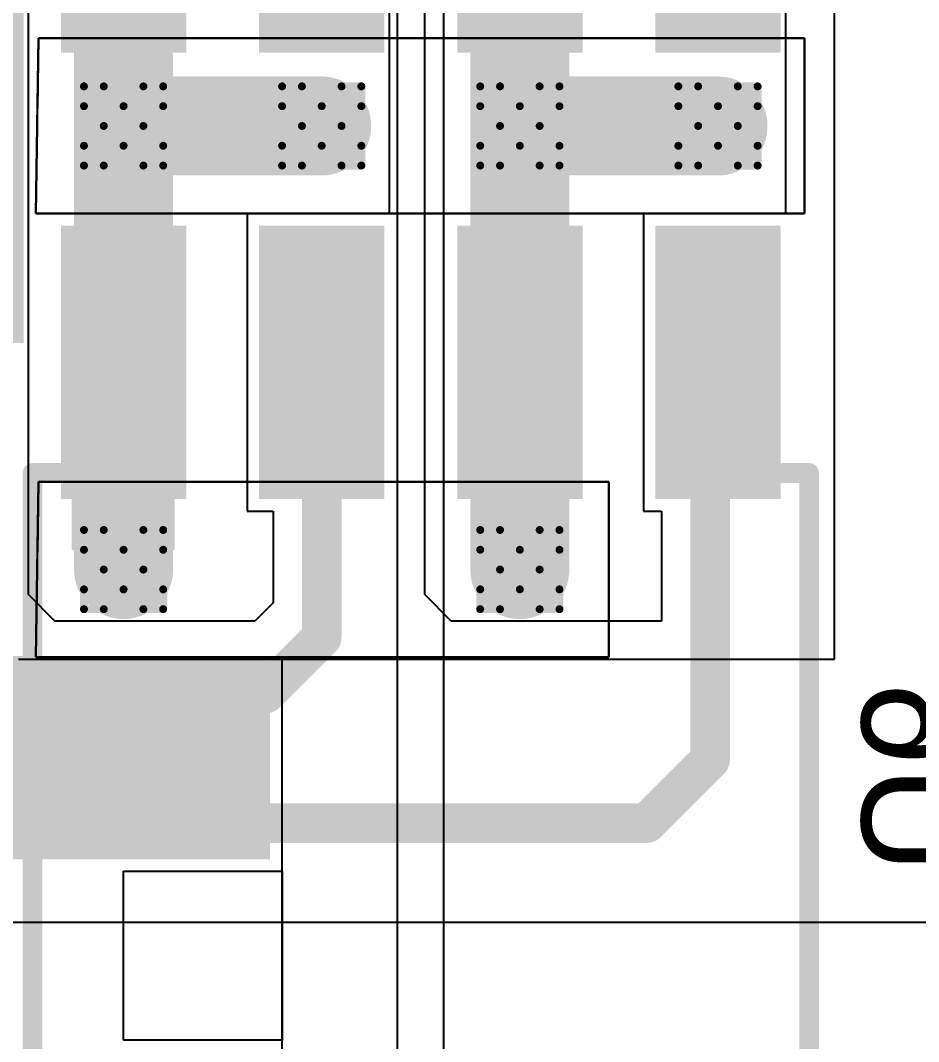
# Model space of a CAD drawing. Header units: inches. Extents: x -6 to 328, y -6 to 90.
# Drawn here: x 10.02 to 15.78, y 0.98 to 7.52 of the extents above; entities that cross this region are included whole.
import ezdxf

# ---------------------------------------------------------------- set-up
doc = ezdxf.new("R2010")
doc.units = ezdxf.units.IN
for name, color, linetype in [('Bottom Layer', 5, 'Continuous'), ('Bottom Overlay', 54, 'Continuous'), ('Bottom Paste', 16, 'Continuous'), ('Bottom Solder', 6, 'Continuous'), ('Drill Drawing', 1, 'Continuous'), ('GND', 76, 'Continuous'), ('PWR', 16, 'Continuous'), ('Top Layer', 1, 'Continuous'), ('Top Paste', 8, 'Continuous'), ('Top Solder', 216, 'Continuous'), ('Via Holes', 16, 'Continuous')]:
    doc.layers.add(name, color=color, linetype=linetype)
doc.styles.add('Arial', font='', dxfattribs={"height": 0.2})
doc.styles.get('Arial').set_extended_font_data('Arial')

# ---------------------------------------------------------------- blocks, each defined once
blk = doc.blocks.new('SOIC_8_B_3')
at = {"layer": 'Bottom Layer'}
for points in [[(1.925, 1.605), (1.925, 2.205), (3.475, 2.205), (3.475, 1.605)], [(1.925, 0.335), (1.925, 0.935), (3.475, 0.935), (3.475, 0.335)], [(1.925, -0.935), (1.925, -0.335), (3.475, -0.335), (3.475, -0.935)], [(1.925, -2.205), (1.925, -1.605), (3.475, -1.605), (3.475, -2.205)]]:
    blk.add_hatch(color=5, dxfattribs=at).paths.add_polyline_path(points)
at = {"layer": 'Bottom Paste'}
for points in [[(1.925, 1.605), (1.925, 2.205), (3.475, 2.205), (3.475, 1.605)], [(1.925, 0.335), (1.925, 0.935), (3.475, 0.935), (3.475, 0.335)], [(1.925, -0.935), (1.925, -0.335), (3.475, -0.335), (3.475, -0.935)], [(1.925, -2.205), (1.925, -1.605), (3.475, -1.605), (3.475, -2.205)]]:
    blk.add_hatch(color=16, dxfattribs=at).paths.add_polyline_path(points)
at = {"layer": 'Bottom Solder'}
for points in [[(1.8234, 1.5034), (1.8234, 2.3066), (3.5766, 2.3066), (3.5766, 1.5034)], [(1.8234, 0.2334), (1.8234, 1.0366), (3.5766, 1.0366), (3.5766, 0.2334)], [(1.8234, -1.0366), (1.8234, -0.2334), (3.5766, -0.2334), (3.5766, -1.0366)], [(1.8234, -2.3066), (1.8234, -1.5034), (3.5766, -1.5034), (3.5766, -2.3066)]]:
    blk.add_hatch(color=6, dxfattribs=at).paths.add_polyline_path(points)
blk = doc.blocks.new('SOIC_8_B_4')
at = {"layer": 'Bottom Layer'}
for points in [[(-3.475, 1.605), (-3.475, 2.205), (-1.925, 2.205), (-1.925, 1.605)], [(-3.475, 0.335), (-3.475, 0.935), (-1.925, 0.935), (-1.925, 0.335)], [(-3.475, -0.935), (-3.475, -0.335), (-1.925, -0.335), (-1.925, -0.935)], [(-3.475, -2.205), (-3.475, -1.605), (-1.925, -1.605), (-1.925, -2.205)]]:
    blk.add_hatch(color=5, dxfattribs=at).paths.add_polyline_path(points)
at = {"layer": 'Bottom Overlay'}
blk.add_hatch(color=54, dxfattribs=at).paths.add_polyline_path([(-1.8269, -2.2383), (-1.4967, -2.2383), (-1.4967, -1.5779), (-1.8269, -1.5779)])
at = {"layer": 'Bottom Paste'}
for points in [[(-3.475, 1.605), (-3.475, 2.205), (-1.925, 2.205), (-1.925, 1.605)], [(-3.475, 0.335), (-3.475, 0.935), (-1.925, 0.935), (-1.925, 0.335)], [(-3.475, -0.935), (-3.475, -0.335), (-1.925, -0.335), (-1.925, -0.935)], [(-3.475, -2.205), (-3.475, -1.605), (-1.925, -1.605), (-1.925, -2.205)]]:
    blk.add_hatch(color=16, dxfattribs=at).paths.add_polyline_path(points)
at = {"layer": 'Bottom Solder'}
for points in [[(-3.5766, 1.5034), (-3.5766, 2.3066), (-1.8234, 2.3066), (-1.8234, 1.5034)], [(-3.5766, 0.2334), (-3.5766, 1.0366), (-1.8234, 1.0366), (-1.8234, 0.2334)], [(-3.5766, -1.0366), (-3.5766, -0.2334), (-1.8234, -0.2334), (-1.8234, -1.0366)], [(-3.5766, -2.3066), (-3.5766, -1.5034), (-1.8234, -1.5034), (-1.8234, -2.3066)]]:
    blk.add_hatch(color=6, dxfattribs=at).paths.add_polyline_path(points)
at = {"layer": 'Bottom Overlay'}
for points in [[(1.9906, 2.4892, 0.127, 0.127, 0), (-1.9906, 2.4892, 0.127, 0.127, 0)], [(-1.9906, 2.3114, 0.127, 0.127, 0), (-1.9906, 2.4892, 0.127, 0.127, 0)], [(-3.7592, -2.032, 0.127, 0.127, 0), (-3.7592, -1.778, 0.127, 0.127, 0)], [(-3.6322, -1.905, 0.127, 0.127, 0), (-3.7592, -1.778, 0.127, 0.127, 0)], [(-3.7592, -2.032, 0.127, 0.127, 0), (-3.6322, -1.905, 0.127, 0.127, 0)], [(-1.9906, -2.4892, 0.127, 0.127, 0), (-1.9906, -2.3114, 0.127, 0.127, 0)], [(1.9906, -2.4892, 0.127, 0.127, 0), (-1.9906, -2.4892, 0.127, 0.127, 0)]]:
    blk.add_lwpolyline(points, format="xyseb", dxfattribs=at)
for points in [[(-2.0223, 2.4892, 0.0635, 0.0635, 1), (-1.9588, 2.4892, 0.0635, 0.0635, 1)], [(-2.0223, 2.4892, 0.0635, 0.0635, 1), (-1.9588, 2.4892, 0.0635, 0.0635, 1)], [(-2.0223, 2.3114, 0.0635, 0.0635, 1), (-1.9588, 2.3114, 0.0635, 0.0635, 1)], [(-3.791, -1.778, 0.0635, 0.0635, 1), (-3.7275, -1.778, 0.0635, 0.0635, 1)], [(-3.791, -1.778, 0.0635, 0.0635, 1), (-3.7275, -1.778, 0.0635, 0.0635, 1)], [(-3.6639, -1.905, 0.0635, 0.0635, 1), (-3.6004, -1.905, 0.0635, 0.0635, 1)], [(-3.6639, -1.905, 0.0635, 0.0635, 1), (-3.6004, -1.905, 0.0635, 0.0635, 1)], [(-3.791, -2.032, 0.0635, 0.0635, 1), (-3.7275, -2.032, 0.0635, 0.0635, 1)], [(-3.791, -2.032, 0.0635, 0.0635, 1), (-3.7275, -2.032, 0.0635, 0.0635, 1)], [(-2.0223, -2.3114, 0.0635, 0.0635, 1), (-1.9588, -2.3114, 0.0635, 0.0635, 1)], [(-2.0223, -2.4892, 0.0635, 0.0635, 1), (-1.9588, -2.4892, 0.0635, 0.0635, 1)], [(-2.0223, -2.4892, 0.0635, 0.0635, 1), (-1.9588, -2.4892, 0.0635, 0.0635, 1)]]:
    blk.add_lwpolyline(points, format="xyseb", close=True, dxfattribs=at)
blk = doc.blocks.new('HR963370A_52')
at = {"layer": 'Top Layer'}
blk.add_hatch(color=1, dxfattribs=at).paths.add_polyline_path([(-3.46, 6.15), (-4.56, 6.15), (-4.56, 10.35), (-3.46, 10.35)])
at = {"layer": 'Top Paste'}
blk.add_hatch(color=8, dxfattribs=at).paths.add_polyline_path([(-3.46, 6.15), (-4.56, 6.15), (-4.56, 10.35), (-3.46, 10.35)])
at = {"layer": 'Top Solder'}
for points in [[(-3.3584, 6.0484), (-4.6616, 6.0484), (-4.6616, 10.4516), (-3.3584, 10.4516)], [(-1.3516, 10.431), (1.3516, 10.431), (1.3516, 7.6278), (-1.3516, 7.6278)]]:
    blk.add_hatch(color=216, dxfattribs=at).paths.add_polyline_path(points)

msp = doc.modelspace()

# ---------------------------------------------------------------- hatches: boundary and pattern name
at = {"layer": 'Bottom Layer'}
h = msp.add_hatch(color=5, dxfattribs=at)
edge = h.paths.add_edge_path()
edge.add_arc((10.6822, 6.8476), 0.3, 0, 360)
h = msp.add_hatch(color=5, dxfattribs=at)
edge = h.paths.add_edge_path()
edge.add_arc((11.9522, 6.8476), 0.3, 0, 360)
h = msp.add_hatch(color=5, dxfattribs=at)
edge = h.paths.add_edge_path()
edge.add_arc((13.2222, 6.8476), 0.3, 0, 360)
h = msp.add_hatch(color=5, dxfattribs=at)
edge = h.paths.add_edge_path()
edge.add_arc((14.4922, 6.8476), 0.3, 0, 360)
h = msp.add_hatch(color=5, dxfattribs=at)
edge = h.paths.add_edge_path()
edge.add_arc((10.6822, 4.0028), 0.3, 0, 360)
h = msp.add_hatch(color=5, dxfattribs=at)
edge = h.paths.add_edge_path()
edge.add_arc((13.2222, 4.0028), 0.3, 0, 360)
at = {"layer": 'GND'}
h = msp.add_hatch(color=76, dxfattribs=at)
edge = h.paths.add_edge_path()
edge.add_arc((10.6822, 6.8476), 0.3, 0, 360)
h = msp.add_hatch(color=76, dxfattribs=at)
edge = h.paths.add_edge_path()
edge.add_arc((11.9522, 6.8476), 0.3, 0, 360)
h = msp.add_hatch(color=76, dxfattribs=at)
edge = h.paths.add_edge_path()
edge.add_arc((13.2222, 6.8476), 0.3, 0, 360)
h = msp.add_hatch(color=76, dxfattribs=at)
edge = h.paths.add_edge_path()
edge.add_arc((14.4922, 6.8476), 0.3, 0, 360)
h = msp.add_hatch(color=76, dxfattribs=at)
edge = h.paths.add_edge_path()
edge.add_arc((10.6822, 4.0028), 0.3, 0, 360)
h = msp.add_hatch(color=76, dxfattribs=at)
edge = h.paths.add_edge_path()
edge.add_arc((13.2222, 4.0028), 0.3, 0, 360)
at = {"layer": 'PWR'}
h = msp.add_hatch(color=16, dxfattribs=at)
edge = h.paths.add_edge_path()
edge.add_arc((10.6822, 6.8476), 0.3, 0, 360)
h = msp.add_hatch(color=16, dxfattribs=at)
edge = h.paths.add_edge_path()
edge.add_arc((11.9522, 6.8476), 0.3, 0, 360)
h = msp.add_hatch(color=16, dxfattribs=at)
edge = h.paths.add_edge_path()
edge.add_arc((13.2222, 6.8476), 0.3, 0, 360)
h = msp.add_hatch(color=16, dxfattribs=at)
edge = h.paths.add_edge_path()
edge.add_arc((14.4922, 6.8476), 0.3, 0, 360)
h = msp.add_hatch(color=16, dxfattribs=at)
edge = h.paths.add_edge_path()
edge.add_arc((10.6822, 4.0028), 0.3, 0, 360)
h = msp.add_hatch(color=16, dxfattribs=at)
edge = h.paths.add_edge_path()
edge.add_arc((13.2222, 4.0028), 0.3, 0, 360)
at = {"layer": 'Top Layer'}
h = msp.add_hatch(color=1, dxfattribs=at)
edge = h.paths.add_edge_path()
edge.add_arc((10.6822, 6.8476), 0.3, 0, 360)
h = msp.add_hatch(color=1, dxfattribs=at)
edge = h.paths.add_edge_path()
edge.add_arc((11.9522, 6.8476), 0.3, 0, 360)
h = msp.add_hatch(color=1, dxfattribs=at)
edge = h.paths.add_edge_path()
edge.add_arc((13.2222, 6.8476), 0.3, 0, 360)
h = msp.add_hatch(color=1, dxfattribs=at)
edge = h.paths.add_edge_path()
edge.add_arc((14.4922, 6.8476), 0.3, 0, 360)
h = msp.add_hatch(color=1, dxfattribs=at)
edge = h.paths.add_edge_path()
edge.add_arc((10.6822, 4.0028), 0.3, 0, 360)
h = msp.add_hatch(color=1, dxfattribs=at)
edge = h.paths.add_edge_path()
edge.add_arc((13.2222, 4.0028), 0.3, 0, 360)
at = {"layer": 'Via Holes'}
h = msp.add_hatch(color=7, dxfattribs=at)
edge = h.paths.add_edge_path()
edge.add_arc((10.6822, 6.8476), 0.15, 0, 360)
h = msp.add_hatch(color=7, dxfattribs=at)
edge = h.paths.add_edge_path()
edge.add_arc((11.9522, 6.8476), 0.15, 0, 360)
h = msp.add_hatch(color=7, dxfattribs=at)
edge = h.paths.add_edge_path()
edge.add_arc((13.2222, 6.8476), 0.15, 0, 360)
h = msp.add_hatch(color=7, dxfattribs=at)
edge = h.paths.add_edge_path()
edge.add_arc((14.4922, 6.8476), 0.15, 0, 360)
h = msp.add_hatch(color=7, dxfattribs=at)
edge = h.paths.add_edge_path()
edge.add_arc((10.6822, 4.0028), 0.15, 0, 360)
h = msp.add_hatch(color=7, dxfattribs=at)
edge = h.paths.add_edge_path()
edge.add_arc((13.2222, 4.0028), 0.15, 0, 360)

# ---------------------------------------------------------------- linework, layer by layer
at = {"layer": 'Bottom Layer'}
for p, q in [((10.0726, 3.8425), (10.0726, 9.8233)), ((12.6126, 3.8425), (12.6126, 9.8233)), ((12.384, 9.8194), (12.384, 6.284)), ((14.924, 9.8194), (14.924, 6.284)), ((12.384, 6.284), (11.4744, 6.284)), ((11.4744, 6.284), (11.4744, 4.3784)), ((14.924, 6.284), (14.0144, 6.284)), ((14.0144, 6.284), (14.0144, 4.3784)), ((11.4744, 4.3784), (11.6414, 4.3784)), ((11.6414, 4.3784), (11.6414, 3.7899)), ((14.0144, 4.3784), (14.1306, 4.3784)), ((14.1306, 4.3784), (14.1306, 3.6726)), ((10.2425, 3.6726), (10.0726, 3.8425)), ((12.7825, 3.6726), (12.6126, 3.8425)), ((11.6414, 3.7899), (11.5241, 3.6726)), ((11.5241, 3.6726), (10.2425, 3.6726)), ((14.1306, 3.6726), (12.7825, 3.6726)), ((6.9992, 1.7422), (24.3063, 1.7422))]:
    msp.add_line(p, q, dxfattribs=at)
for points in [[(11.9522, 3.5674, 0.254, 0.254, 0), (11.9522, 5.3312, 0.254, 0.254, 0)], [(14.4414, 2.7828, 0.254, 0.254, 0), (14.4414, 5.3312, 0.254, 0.254, 0)], [(11.5931, 3.2083, 0.254, 0.254, 0), (11.9522, 3.5674, 0.254, 0.254, 0)], [(9.8136, 3.2083, 0.254, 0.254, 0), (11.5931, 3.2083, 0.254, 0.254, 0)], [(14.0358, 2.3772, 0.254, 0.254, 0), (14.4414, 2.7828, 0.254, 0.254, 0)], [(9.2852, 2.3772, 0.254, 0.254, 0), (14.0358, 2.3772, 0.254, 0.254, 0)]]:
    msp.add_lwpolyline(points, format="xyseb", dxfattribs=at)
for points in [[(11.8887, 5.3312, 0.127, 0.127, 1), (12.0157, 5.3312, 0.127, 0.127, 1)], [(14.3779, 5.3312, 0.127, 0.127, 1), (14.5049, 5.3312, 0.127, 0.127, 1)], [(11.8887, 3.5674, 0.127, 0.127, 1), (12.0157, 3.5674, 0.127, 0.127, 1)], [(11.8887, 3.5674, 0.127, 0.127, 1), (12.0157, 3.5674, 0.127, 0.127, 1)], [(11.5296, 3.2083, 0.127, 0.127, 1), (11.6566, 3.2083, 0.127, 0.127, 1)], [(11.5296, 3.2083, 0.127, 0.127, 1), (11.6566, 3.2083, 0.127, 0.127, 1)], [(14.3779, 2.7828, 0.127, 0.127, 1), (14.5049, 2.7828, 0.127, 0.127, 1)], [(14.3779, 2.7828, 0.127, 0.127, 1), (14.5049, 2.7828, 0.127, 0.127, 1)], [(13.9723, 2.3772, 0.127, 0.127, 1), (14.0993, 2.3772, 0.127, 0.127, 1)], [(13.9723, 2.3772, 0.127, 0.127, 1), (14.0993, 2.3772, 0.127, 0.127, 1)]]:
    msp.add_lwpolyline(points, format="xyseb", close=True, dxfattribs=at)
at = {"layer": 'Drill Drawing'}
for points in [[(10.4282, 6.9746, 0.0508, 0.0508, 0), (10.4282, 7.1016, 0.0508, 0.0508, 0)], [(10.4282, 7.1016, 0.0508, 0.0508, 0), (10.5552, 7.1016, 0.0508, 0.0508, 0)], [(10.5552, 7.1016, 0.0508, 0.0508, 0), (10.6822, 6.9746, 0.0508, 0.0508, 0)], [(10.6822, 6.9746, 0.0508, 0.0508, 0), (10.8092, 7.1016, 0.0508, 0.0508, 0)], [(10.8092, 7.1016, 0.0508, 0.0508, 0), (10.9362, 7.1016, 0.0508, 0.0508, 0)], [(10.9362, 6.9746, 0.0508, 0.0508, 0), (10.9362, 7.1016, 0.0508, 0.0508, 0)], [(11.6982, 6.9746, 0.0508, 0.0508, 0), (11.6982, 7.1016, 0.0508, 0.0508, 0)], [(11.6982, 7.1016, 0.0508, 0.0508, 0), (11.8252, 7.1016, 0.0508, 0.0508, 0)], [(11.8252, 7.1016, 0.0508, 0.0508, 0), (11.9522, 6.9746, 0.0508, 0.0508, 0)], [(11.9522, 6.9746, 0.0508, 0.0508, 0), (12.0792, 7.1016, 0.0508, 0.0508, 0)], [(12.0792, 7.1016, 0.0508, 0.0508, 0), (12.2062, 7.1016, 0.0508, 0.0508, 0)], [(12.2062, 6.9746, 0.0508, 0.0508, 0), (12.2062, 7.1016, 0.0508, 0.0508, 0)], [(12.9682, 6.9746, 0.0508, 0.0508, 0), (12.9682, 7.1016, 0.0508, 0.0508, 0)], [(12.9682, 7.1016, 0.0508, 0.0508, 0), (13.0952, 7.1016, 0.0508, 0.0508, 0)], [(13.0952, 7.1016, 0.0508, 0.0508, 0), (13.2222, 6.9746, 0.0508, 0.0508, 0)], [(13.2222, 6.9746, 0.0508, 0.0508, 0), (13.3492, 7.1016, 0.0508, 0.0508, 0)], [(13.3492, 7.1016, 0.0508, 0.0508, 0), (13.4762, 7.1016, 0.0508, 0.0508, 0)], [(13.4762, 6.9746, 0.0508, 0.0508, 0), (13.4762, 7.1016, 0.0508, 0.0508, 0)], [(14.2382, 6.9746, 0.0508, 0.0508, 0), (14.2382, 7.1016, 0.0508, 0.0508, 0)], [(14.2382, 7.1016, 0.0508, 0.0508, 0), (14.3652, 7.1016, 0.0508, 0.0508, 0)], [(14.3652, 7.1016, 0.0508, 0.0508, 0), (14.4922, 6.9746, 0.0508, 0.0508, 0)], [(14.4922, 6.9746, 0.0508, 0.0508, 0), (14.6192, 7.1016, 0.0508, 0.0508, 0)], [(14.6192, 7.1016, 0.0508, 0.0508, 0), (14.7462, 7.1016, 0.0508, 0.0508, 0)], [(14.7462, 6.9746, 0.0508, 0.0508, 0), (14.7462, 7.1016, 0.0508, 0.0508, 0)], [(10.4282, 6.9746, 0.0508, 0.0508, 0), (10.5552, 6.8476, 0.0508, 0.0508, 0)], [(10.8092, 6.8476, 0.0508, 0.0508, 0), (10.9362, 6.9746, 0.0508, 0.0508, 0)], [(11.6982, 6.9746, 0.0508, 0.0508, 0), (11.8252, 6.8476, 0.0508, 0.0508, 0)], [(12.0792, 6.8476, 0.0508, 0.0508, 0), (12.2062, 6.9746, 0.0508, 0.0508, 0)], [(12.9682, 6.9746, 0.0508, 0.0508, 0), (13.0952, 6.8476, 0.0508, 0.0508, 0)], [(13.3492, 6.8476, 0.0508, 0.0508, 0), (13.4762, 6.9746, 0.0508, 0.0508, 0)], [(14.2382, 6.9746, 0.0508, 0.0508, 0), (14.3652, 6.8476, 0.0508, 0.0508, 0)], [(14.6192, 6.8476, 0.0508, 0.0508, 0), (14.7462, 6.9746, 0.0508, 0.0508, 0)], [(10.4282, 6.7206, 0.0508, 0.0508, 0), (10.5552, 6.8476, 0.0508, 0.0508, 0)], [(10.8092, 6.8476, 0.0508, 0.0508, 0), (10.9362, 6.7206, 0.0508, 0.0508, 0)], [(11.6982, 6.7206, 0.0508, 0.0508, 0), (11.8252, 6.8476, 0.0508, 0.0508, 0)], [(12.0792, 6.8476, 0.0508, 0.0508, 0), (12.2062, 6.7206, 0.0508, 0.0508, 0)], [(12.9682, 6.7206, 0.0508, 0.0508, 0), (13.0952, 6.8476, 0.0508, 0.0508, 0)], [(13.3492, 6.8476, 0.0508, 0.0508, 0), (13.4762, 6.7206, 0.0508, 0.0508, 0)], [(14.2382, 6.7206, 0.0508, 0.0508, 0), (14.3652, 6.8476, 0.0508, 0.0508, 0)], [(14.6192, 6.8476, 0.0508, 0.0508, 0), (14.7462, 6.7206, 0.0508, 0.0508, 0)], [(10.4282, 6.5936, 0.0508, 0.0508, 0), (10.4282, 6.7206, 0.0508, 0.0508, 0)], [(10.5552, 6.5936, 0.0508, 0.0508, 0), (10.6822, 6.7206, 0.0508, 0.0508, 0)], [(10.6822, 6.7206, 0.0508, 0.0508, 0), (10.8092, 6.5936, 0.0508, 0.0508, 0)], [(10.9362, 6.5936, 0.0508, 0.0508, 0), (10.9362, 6.7206, 0.0508, 0.0508, 0)], [(11.6982, 6.5936, 0.0508, 0.0508, 0), (11.6982, 6.7206, 0.0508, 0.0508, 0)], [(11.8252, 6.5936, 0.0508, 0.0508, 0), (11.9522, 6.7206, 0.0508, 0.0508, 0)], [(11.9522, 6.7206, 0.0508, 0.0508, 0), (12.0792, 6.5936, 0.0508, 0.0508, 0)], [(12.2062, 6.5936, 0.0508, 0.0508, 0), (12.2062, 6.7206, 0.0508, 0.0508, 0)], [(12.9682, 6.5936, 0.0508, 0.0508, 0), (12.9682, 6.7206, 0.0508, 0.0508, 0)], [(13.0952, 6.5936, 0.0508, 0.0508, 0), (13.2222, 6.7206, 0.0508, 0.0508, 0)], [(13.2222, 6.7206, 0.0508, 0.0508, 0), (13.3492, 6.5936, 0.0508, 0.0508, 0)], [(13.4762, 6.5936, 0.0508, 0.0508, 0), (13.4762, 6.7206, 0.0508, 0.0508, 0)], [(14.2382, 6.5936, 0.0508, 0.0508, 0), (14.2382, 6.7206, 0.0508, 0.0508, 0)], [(14.3652, 6.5936, 0.0508, 0.0508, 0), (14.4922, 6.7206, 0.0508, 0.0508, 0)], [(14.4922, 6.7206, 0.0508, 0.0508, 0), (14.6192, 6.5936, 0.0508, 0.0508, 0)], [(14.7462, 6.5936, 0.0508, 0.0508, 0), (14.7462, 6.7206, 0.0508, 0.0508, 0)], [(10.4282, 6.5936, 0.0508, 0.0508, 0), (10.5552, 6.5936, 0.0508, 0.0508, 0)], [(10.8092, 6.5936, 0.0508, 0.0508, 0), (10.9362, 6.5936, 0.0508, 0.0508, 0)], [(11.6982, 6.5936, 0.0508, 0.0508, 0), (11.8252, 6.5936, 0.0508, 0.0508, 0)], [(12.0792, 6.5936, 0.0508, 0.0508, 0), (12.2062, 6.5936, 0.0508, 0.0508, 0)], [(12.9682, 6.5936, 0.0508, 0.0508, 0), (13.0952, 6.5936, 0.0508, 0.0508, 0)], [(13.3492, 6.5936, 0.0508, 0.0508, 0), (13.4762, 6.5936, 0.0508, 0.0508, 0)], [(14.2382, 6.5936, 0.0508, 0.0508, 0), (14.3652, 6.5936, 0.0508, 0.0508, 0)], [(14.6192, 6.5936, 0.0508, 0.0508, 0), (14.7462, 6.5936, 0.0508, 0.0508, 0)], [(10.4282, 4.1298, 0.0508, 0.0508, 0), (10.4282, 4.2568, 0.0508, 0.0508, 0)], [(10.4282, 4.2568, 0.0508, 0.0508, 0), (10.5552, 4.2568, 0.0508, 0.0508, 0)], [(10.5552, 4.2568, 0.0508, 0.0508, 0), (10.6822, 4.1298, 0.0508, 0.0508, 0)], [(10.6822, 4.1298, 0.0508, 0.0508, 0), (10.8092, 4.2568, 0.0508, 0.0508, 0)], [(10.8092, 4.2568, 0.0508, 0.0508, 0), (10.9362, 4.2568, 0.0508, 0.0508, 0)], [(10.9362, 4.1298, 0.0508, 0.0508, 0), (10.9362, 4.2568, 0.0508, 0.0508, 0)], [(12.9682, 4.1298, 0.0508, 0.0508, 0), (12.9682, 4.2568, 0.0508, 0.0508, 0)], [(12.9682, 4.2568, 0.0508, 0.0508, 0), (13.0952, 4.2568, 0.0508, 0.0508, 0)], [(13.0952, 4.2568, 0.0508, 0.0508, 0), (13.2222, 4.1298, 0.0508, 0.0508, 0)], [(13.2222, 4.1298, 0.0508, 0.0508, 0), (13.3492, 4.2568, 0.0508, 0.0508, 0)], [(13.3492, 4.2568, 0.0508, 0.0508, 0), (13.4762, 4.2568, 0.0508, 0.0508, 0)], [(13.4762, 4.1298, 0.0508, 0.0508, 0), (13.4762, 4.2568, 0.0508, 0.0508, 0)], [(10.4282, 4.1298, 0.0508, 0.0508, 0), (10.5552, 4.0028, 0.0508, 0.0508, 0)], [(10.8092, 4.0028, 0.0508, 0.0508, 0), (10.9362, 4.1298, 0.0508, 0.0508, 0)], [(12.9682, 4.1298, 0.0508, 0.0508, 0), (13.0952, 4.0028, 0.0508, 0.0508, 0)], [(13.3492, 4.0028, 0.0508, 0.0508, 0), (13.4762, 4.1298, 0.0508, 0.0508, 0)], [(10.4282, 3.8758, 0.0508, 0.0508, 0), (10.5552, 4.0028, 0.0508, 0.0508, 0)], [(10.8092, 4.0028, 0.0508, 0.0508, 0), (10.9362, 3.8758, 0.0508, 0.0508, 0)], [(12.9682, 3.8758, 0.0508, 0.0508, 0), (13.0952, 4.0028, 0.0508, 0.0508, 0)], [(13.3492, 4.0028, 0.0508, 0.0508, 0), (13.4762, 3.8758, 0.0508, 0.0508, 0)], [(10.4282, 3.7488, 0.0508, 0.0508, 0), (10.4282, 3.8758, 0.0508, 0.0508, 0)], [(10.5552, 3.7488, 0.0508, 0.0508, 0), (10.6822, 3.8758, 0.0508, 0.0508, 0)], [(10.6822, 3.8758, 0.0508, 0.0508, 0), (10.8092, 3.7488, 0.0508, 0.0508, 0)], [(10.9362, 3.7488, 0.0508, 0.0508, 0), (10.9362, 3.8758, 0.0508, 0.0508, 0)], [(12.9682, 3.7488, 0.0508, 0.0508, 0), (12.9682, 3.8758, 0.0508, 0.0508, 0)], [(13.0952, 3.7488, 0.0508, 0.0508, 0), (13.2222, 3.8758, 0.0508, 0.0508, 0)], [(13.2222, 3.8758, 0.0508, 0.0508, 0), (13.3492, 3.7488, 0.0508, 0.0508, 0)], [(13.4762, 3.7488, 0.0508, 0.0508, 0), (13.4762, 3.8758, 0.0508, 0.0508, 0)], [(10.4282, 3.7488, 0.0508, 0.0508, 0), (10.5552, 3.7488, 0.0508, 0.0508, 0)], [(10.8092, 3.7488, 0.0508, 0.0508, 0), (10.9362, 3.7488, 0.0508, 0.0508, 0)], [(12.9682, 3.7488, 0.0508, 0.0508, 0), (13.0952, 3.7488, 0.0508, 0.0508, 0)], [(13.3492, 3.7488, 0.0508, 0.0508, 0), (13.4762, 3.7488, 0.0508, 0.0508, 0)]]:
    msp.add_lwpolyline(points, format="xyseb", dxfattribs=at)
for points in [[(10.4155, 7.1016, 0.0254, 0.0254, 1), (10.4409, 7.1016, 0.0254, 0.0254, 1)], [(10.4155, 7.1016, 0.0254, 0.0254, 1), (10.4409, 7.1016, 0.0254, 0.0254, 1)], [(10.5425, 7.1016, 0.0254, 0.0254, 1), (10.5679, 7.1016, 0.0254, 0.0254, 1)], [(10.5425, 7.1016, 0.0254, 0.0254, 1), (10.5679, 7.1016, 0.0254, 0.0254, 1)], [(10.7965, 7.1016, 0.0254, 0.0254, 1), (10.8219, 7.1016, 0.0254, 0.0254, 1)], [(10.7965, 7.1016, 0.0254, 0.0254, 1), (10.8219, 7.1016, 0.0254, 0.0254, 1)], [(10.9235, 7.1016, 0.0254, 0.0254, 1), (10.9489, 7.1016, 0.0254, 0.0254, 1)], [(10.9235, 7.1016, 0.0254, 0.0254, 1), (10.9489, 7.1016, 0.0254, 0.0254, 1)], [(11.6855, 7.1016, 0.0254, 0.0254, 1), (11.7109, 7.1016, 0.0254, 0.0254, 1)], [(11.6855, 7.1016, 0.0254, 0.0254, 1), (11.7109, 7.1016, 0.0254, 0.0254, 1)], [(11.8125, 7.1016, 0.0254, 0.0254, 1), (11.8379, 7.1016, 0.0254, 0.0254, 1)], [(11.8125, 7.1016, 0.0254, 0.0254, 1), (11.8379, 7.1016, 0.0254, 0.0254, 1)], [(12.0665, 7.1016, 0.0254, 0.0254, 1), (12.0919, 7.1016, 0.0254, 0.0254, 1)], [(12.0665, 7.1016, 0.0254, 0.0254, 1), (12.0919, 7.1016, 0.0254, 0.0254, 1)], [(12.1935, 7.1016, 0.0254, 0.0254, 1), (12.2189, 7.1016, 0.0254, 0.0254, 1)], [(12.1935, 7.1016, 0.0254, 0.0254, 1), (12.2189, 7.1016, 0.0254, 0.0254, 1)], [(12.9555, 7.1016, 0.0254, 0.0254, 1), (12.9809, 7.1016, 0.0254, 0.0254, 1)], [(12.9555, 7.1016, 0.0254, 0.0254, 1), (12.9809, 7.1016, 0.0254, 0.0254, 1)], [(13.0825, 7.1016, 0.0254, 0.0254, 1), (13.1079, 7.1016, 0.0254, 0.0254, 1)], [(13.0825, 7.1016, 0.0254, 0.0254, 1), (13.1079, 7.1016, 0.0254, 0.0254, 1)], [(13.3365, 7.1016, 0.0254, 0.0254, 1), (13.3619, 7.1016, 0.0254, 0.0254, 1)], [(13.3365, 7.1016, 0.0254, 0.0254, 1), (13.3619, 7.1016, 0.0254, 0.0254, 1)], [(13.4635, 7.1016, 0.0254, 0.0254, 1), (13.4889, 7.1016, 0.0254, 0.0254, 1)], [(13.4635, 7.1016, 0.0254, 0.0254, 1), (13.4889, 7.1016, 0.0254, 0.0254, 1)], [(14.2255, 7.1016, 0.0254, 0.0254, 1), (14.2509, 7.1016, 0.0254, 0.0254, 1)], [(14.2255, 7.1016, 0.0254, 0.0254, 1), (14.2509, 7.1016, 0.0254, 0.0254, 1)], [(14.3525, 7.1016, 0.0254, 0.0254, 1), (14.3779, 7.1016, 0.0254, 0.0254, 1)], [(14.3525, 7.1016, 0.0254, 0.0254, 1), (14.3779, 7.1016, 0.0254, 0.0254, 1)], [(14.6065, 7.1016, 0.0254, 0.0254, 1), (14.6319, 7.1016, 0.0254, 0.0254, 1)], [(14.6065, 7.1016, 0.0254, 0.0254, 1), (14.6319, 7.1016, 0.0254, 0.0254, 1)], [(14.7335, 7.1016, 0.0254, 0.0254, 1), (14.7589, 7.1016, 0.0254, 0.0254, 1)], [(14.7335, 7.1016, 0.0254, 0.0254, 1), (14.7589, 7.1016, 0.0254, 0.0254, 1)], [(10.4155, 6.9746, 0.0254, 0.0254, 1), (10.4409, 6.9746, 0.0254, 0.0254, 1)], [(10.4155, 6.9746, 0.0254, 0.0254, 1), (10.4409, 6.9746, 0.0254, 0.0254, 1)], [(10.6695, 6.9746, 0.0254, 0.0254, 1), (10.6949, 6.9746, 0.0254, 0.0254, 1)], [(10.6695, 6.9746, 0.0254, 0.0254, 1), (10.6949, 6.9746, 0.0254, 0.0254, 1)], [(10.9235, 6.9746, 0.0254, 0.0254, 1), (10.9489, 6.9746, 0.0254, 0.0254, 1)], [(10.9235, 6.9746, 0.0254, 0.0254, 1), (10.9489, 6.9746, 0.0254, 0.0254, 1)], [(11.6855, 6.9746, 0.0254, 0.0254, 1), (11.7109, 6.9746, 0.0254, 0.0254, 1)], [(11.6855, 6.9746, 0.0254, 0.0254, 1), (11.7109, 6.9746, 0.0254, 0.0254, 1)], [(11.9395, 6.9746, 0.0254, 0.0254, 1), (11.9649, 6.9746, 0.0254, 0.0254, 1)], [(11.9395, 6.9746, 0.0254, 0.0254, 1), (11.9649, 6.9746, 0.0254, 0.0254, 1)], [(12.1935, 6.9746, 0.0254, 0.0254, 1), (12.2189, 6.9746, 0.0254, 0.0254, 1)], [(12.1935, 6.9746, 0.0254, 0.0254, 1), (12.2189, 6.9746, 0.0254, 0.0254, 1)], [(12.9555, 6.9746, 0.0254, 0.0254, 1), (12.9809, 6.9746, 0.0254, 0.0254, 1)], [(12.9555, 6.9746, 0.0254, 0.0254, 1), (12.9809, 6.9746, 0.0254, 0.0254, 1)], [(13.2095, 6.9746, 0.0254, 0.0254, 1), (13.2349, 6.9746, 0.0254, 0.0254, 1)], [(13.2095, 6.9746, 0.0254, 0.0254, 1), (13.2349, 6.9746, 0.0254, 0.0254, 1)], [(13.4635, 6.9746, 0.0254, 0.0254, 1), (13.4889, 6.9746, 0.0254, 0.0254, 1)], [(13.4635, 6.9746, 0.0254, 0.0254, 1), (13.4889, 6.9746, 0.0254, 0.0254, 1)], [(14.2255, 6.9746, 0.0254, 0.0254, 1), (14.2509, 6.9746, 0.0254, 0.0254, 1)], [(14.2255, 6.9746, 0.0254, 0.0254, 1), (14.2509, 6.9746, 0.0254, 0.0254, 1)], [(14.4795, 6.9746, 0.0254, 0.0254, 1), (14.5049, 6.9746, 0.0254, 0.0254, 1)], [(14.4795, 6.9746, 0.0254, 0.0254, 1), (14.5049, 6.9746, 0.0254, 0.0254, 1)], [(14.7335, 6.9746, 0.0254, 0.0254, 1), (14.7589, 6.9746, 0.0254, 0.0254, 1)], [(14.7335, 6.9746, 0.0254, 0.0254, 1), (14.7589, 6.9746, 0.0254, 0.0254, 1)], [(10.5425, 6.8476, 0.0254, 0.0254, 1), (10.5679, 6.8476, 0.0254, 0.0254, 1)], [(10.5425, 6.8476, 0.0254, 0.0254, 1), (10.5679, 6.8476, 0.0254, 0.0254, 1)], [(10.7965, 6.8476, 0.0254, 0.0254, 1), (10.8219, 6.8476, 0.0254, 0.0254, 1)], [(10.7965, 6.8476, 0.0254, 0.0254, 1), (10.8219, 6.8476, 0.0254, 0.0254, 1)], [(11.8125, 6.8476, 0.0254, 0.0254, 1), (11.8379, 6.8476, 0.0254, 0.0254, 1)], [(11.8125, 6.8476, 0.0254, 0.0254, 1), (11.8379, 6.8476, 0.0254, 0.0254, 1)], [(12.0665, 6.8476, 0.0254, 0.0254, 1), (12.0919, 6.8476, 0.0254, 0.0254, 1)], [(12.0665, 6.8476, 0.0254, 0.0254, 1), (12.0919, 6.8476, 0.0254, 0.0254, 1)], [(13.0825, 6.8476, 0.0254, 0.0254, 1), (13.1079, 6.8476, 0.0254, 0.0254, 1)], [(13.0825, 6.8476, 0.0254, 0.0254, 1), (13.1079, 6.8476, 0.0254, 0.0254, 1)], [(13.3365, 6.8476, 0.0254, 0.0254, 1), (13.3619, 6.8476, 0.0254, 0.0254, 1)], [(13.3365, 6.8476, 0.0254, 0.0254, 1), (13.3619, 6.8476, 0.0254, 0.0254, 1)], [(14.3525, 6.8476, 0.0254, 0.0254, 1), (14.3779, 6.8476, 0.0254, 0.0254, 1)], [(14.3525, 6.8476, 0.0254, 0.0254, 1), (14.3779, 6.8476, 0.0254, 0.0254, 1)], [(14.6065, 6.8476, 0.0254, 0.0254, 1), (14.6319, 6.8476, 0.0254, 0.0254, 1)], [(14.6065, 6.8476, 0.0254, 0.0254, 1), (14.6319, 6.8476, 0.0254, 0.0254, 1)], [(10.4155, 6.7206, 0.0254, 0.0254, 1), (10.4409, 6.7206, 0.0254, 0.0254, 1)], [(10.4155, 6.7206, 0.0254, 0.0254, 1), (10.4409, 6.7206, 0.0254, 0.0254, 1)], [(10.6695, 6.7206, 0.0254, 0.0254, 1), (10.6949, 6.7206, 0.0254, 0.0254, 1)], [(10.6695, 6.7206, 0.0254, 0.0254, 1), (10.6949, 6.7206, 0.0254, 0.0254, 1)], [(10.9235, 6.7206, 0.0254, 0.0254, 1), (10.9489, 6.7206, 0.0254, 0.0254, 1)], [(10.9235, 6.7206, 0.0254, 0.0254, 1), (10.9489, 6.7206, 0.0254, 0.0254, 1)], [(11.6855, 6.7206, 0.0254, 0.0254, 1), (11.7109, 6.7206, 0.0254, 0.0254, 1)], [(11.6855, 6.7206, 0.0254, 0.0254, 1), (11.7109, 6.7206, 0.0254, 0.0254, 1)], [(11.9395, 6.7206, 0.0254, 0.0254, 1), (11.9649, 6.7206, 0.0254, 0.0254, 1)], [(11.9395, 6.7206, 0.0254, 0.0254, 1), (11.9649, 6.7206, 0.0254, 0.0254, 1)], [(12.1935, 6.7206, 0.0254, 0.0254, 1), (12.2189, 6.7206, 0.0254, 0.0254, 1)], [(12.1935, 6.7206, 0.0254, 0.0254, 1), (12.2189, 6.7206, 0.0254, 0.0254, 1)], [(12.9555, 6.7206, 0.0254, 0.0254, 1), (12.9809, 6.7206, 0.0254, 0.0254, 1)], [(12.9555, 6.7206, 0.0254, 0.0254, 1), (12.9809, 6.7206, 0.0254, 0.0254, 1)], [(13.2095, 6.7206, 0.0254, 0.0254, 1), (13.2349, 6.7206, 0.0254, 0.0254, 1)], [(13.2095, 6.7206, 0.0254, 0.0254, 1), (13.2349, 6.7206, 0.0254, 0.0254, 1)], [(13.4635, 6.7206, 0.0254, 0.0254, 1), (13.4889, 6.7206, 0.0254, 0.0254, 1)], [(13.4635, 6.7206, 0.0254, 0.0254, 1), (13.4889, 6.7206, 0.0254, 0.0254, 1)], [(14.2255, 6.7206, 0.0254, 0.0254, 1), (14.2509, 6.7206, 0.0254, 0.0254, 1)], [(14.2255, 6.7206, 0.0254, 0.0254, 1), (14.2509, 6.7206, 0.0254, 0.0254, 1)], [(14.4795, 6.7206, 0.0254, 0.0254, 1), (14.5049, 6.7206, 0.0254, 0.0254, 1)], [(14.4795, 6.7206, 0.0254, 0.0254, 1), (14.5049, 6.7206, 0.0254, 0.0254, 1)], [(14.7335, 6.7206, 0.0254, 0.0254, 1), (14.7589, 6.7206, 0.0254, 0.0254, 1)], [(14.7335, 6.7206, 0.0254, 0.0254, 1), (14.7589, 6.7206, 0.0254, 0.0254, 1)], [(10.4155, 6.5936, 0.0254, 0.0254, 1), (10.4409, 6.5936, 0.0254, 0.0254, 1)], [(10.4155, 6.5936, 0.0254, 0.0254, 1), (10.4409, 6.5936, 0.0254, 0.0254, 1)], [(10.5425, 6.5936, 0.0254, 0.0254, 1), (10.5679, 6.5936, 0.0254, 0.0254, 1)], [(10.5425, 6.5936, 0.0254, 0.0254, 1), (10.5679, 6.5936, 0.0254, 0.0254, 1)], [(10.7965, 6.5936, 0.0254, 0.0254, 1), (10.8219, 6.5936, 0.0254, 0.0254, 1)], [(10.7965, 6.5936, 0.0254, 0.0254, 1), (10.8219, 6.5936, 0.0254, 0.0254, 1)], [(10.9235, 6.5936, 0.0254, 0.0254, 1), (10.9489, 6.5936, 0.0254, 0.0254, 1)], [(10.9235, 6.5936, 0.0254, 0.0254, 1), (10.9489, 6.5936, 0.0254, 0.0254, 1)], [(11.6855, 6.5936, 0.0254, 0.0254, 1), (11.7109, 6.5936, 0.0254, 0.0254, 1)], [(11.6855, 6.5936, 0.0254, 0.0254, 1), (11.7109, 6.5936, 0.0254, 0.0254, 1)], [(11.8125, 6.5936, 0.0254, 0.0254, 1), (11.8379, 6.5936, 0.0254, 0.0254, 1)], [(11.8125, 6.5936, 0.0254, 0.0254, 1), (11.8379, 6.5936, 0.0254, 0.0254, 1)], [(12.0665, 6.5936, 0.0254, 0.0254, 1), (12.0919, 6.5936, 0.0254, 0.0254, 1)], [(12.0665, 6.5936, 0.0254, 0.0254, 1), (12.0919, 6.5936, 0.0254, 0.0254, 1)], [(12.1935, 6.5936, 0.0254, 0.0254, 1), (12.2189, 6.5936, 0.0254, 0.0254, 1)], [(12.1935, 6.5936, 0.0254, 0.0254, 1), (12.2189, 6.5936, 0.0254, 0.0254, 1)], [(12.9555, 6.5936, 0.0254, 0.0254, 1), (12.9809, 6.5936, 0.0254, 0.0254, 1)], [(12.9555, 6.5936, 0.0254, 0.0254, 1), (12.9809, 6.5936, 0.0254, 0.0254, 1)], [(13.0825, 6.5936, 0.0254, 0.0254, 1), (13.1079, 6.5936, 0.0254, 0.0254, 1)], [(13.0825, 6.5936, 0.0254, 0.0254, 1), (13.1079, 6.5936, 0.0254, 0.0254, 1)], [(13.3365, 6.5936, 0.0254, 0.0254, 1), (13.3619, 6.5936, 0.0254, 0.0254, 1)], [(13.3365, 6.5936, 0.0254, 0.0254, 1), (13.3619, 6.5936, 0.0254, 0.0254, 1)], [(13.4635, 6.5936, 0.0254, 0.0254, 1), (13.4889, 6.5936, 0.0254, 0.0254, 1)], [(13.4635, 6.5936, 0.0254, 0.0254, 1), (13.4889, 6.5936, 0.0254, 0.0254, 1)], [(14.2255, 6.5936, 0.0254, 0.0254, 1), (14.2509, 6.5936, 0.0254, 0.0254, 1)], [(14.2255, 6.5936, 0.0254, 0.0254, 1), (14.2509, 6.5936, 0.0254, 0.0254, 1)], [(14.3525, 6.5936, 0.0254, 0.0254, 1), (14.3779, 6.5936, 0.0254, 0.0254, 1)], [(14.3525, 6.5936, 0.0254, 0.0254, 1), (14.3779, 6.5936, 0.0254, 0.0254, 1)], [(14.6065, 6.5936, 0.0254, 0.0254, 1), (14.6319, 6.5936, 0.0254, 0.0254, 1)], [(14.6065, 6.5936, 0.0254, 0.0254, 1), (14.6319, 6.5936, 0.0254, 0.0254, 1)], [(14.7335, 6.5936, 0.0254, 0.0254, 1), (14.7589, 6.5936, 0.0254, 0.0254, 1)], [(14.7335, 6.5936, 0.0254, 0.0254, 1), (14.7589, 6.5936, 0.0254, 0.0254, 1)], [(10.4155, 4.2568, 0.0254, 0.0254, 1), (10.4409, 4.2568, 0.0254, 0.0254, 1)], [(10.4155, 4.2568, 0.0254, 0.0254, 1), (10.4409, 4.2568, 0.0254, 0.0254, 1)], [(10.5425, 4.2568, 0.0254, 0.0254, 1), (10.5679, 4.2568, 0.0254, 0.0254, 1)], [(10.5425, 4.2568, 0.0254, 0.0254, 1), (10.5679, 4.2568, 0.0254, 0.0254, 1)], [(10.7965, 4.2568, 0.0254, 0.0254, 1), (10.8219, 4.2568, 0.0254, 0.0254, 1)], [(10.7965, 4.2568, 0.0254, 0.0254, 1), (10.8219, 4.2568, 0.0254, 0.0254, 1)], [(10.9235, 4.2568, 0.0254, 0.0254, 1), (10.9489, 4.2568, 0.0254, 0.0254, 1)], [(10.9235, 4.2568, 0.0254, 0.0254, 1), (10.9489, 4.2568, 0.0254, 0.0254, 1)], [(12.9555, 4.2568, 0.0254, 0.0254, 1), (12.9809, 4.2568, 0.0254, 0.0254, 1)], [(12.9555, 4.2568, 0.0254, 0.0254, 1), (12.9809, 4.2568, 0.0254, 0.0254, 1)], [(13.0825, 4.2568, 0.0254, 0.0254, 1), (13.1079, 4.2568, 0.0254, 0.0254, 1)], [(13.0825, 4.2568, 0.0254, 0.0254, 1), (13.1079, 4.2568, 0.0254, 0.0254, 1)], [(13.3365, 4.2568, 0.0254, 0.0254, 1), (13.3619, 4.2568, 0.0254, 0.0254, 1)], [(13.3365, 4.2568, 0.0254, 0.0254, 1), (13.3619, 4.2568, 0.0254, 0.0254, 1)], [(13.4635, 4.2568, 0.0254, 0.0254, 1), (13.4889, 4.2568, 0.0254, 0.0254, 1)], [(13.4635, 4.2568, 0.0254, 0.0254, 1), (13.4889, 4.2568, 0.0254, 0.0254, 1)], [(10.4155, 4.1298, 0.0254, 0.0254, 1), (10.4409, 4.1298, 0.0254, 0.0254, 1)], [(10.4155, 4.1298, 0.0254, 0.0254, 1), (10.4409, 4.1298, 0.0254, 0.0254, 1)], [(10.6695, 4.1298, 0.0254, 0.0254, 1), (10.6949, 4.1298, 0.0254, 0.0254, 1)], [(10.6695, 4.1298, 0.0254, 0.0254, 1), (10.6949, 4.1298, 0.0254, 0.0254, 1)], [(10.9235, 4.1298, 0.0254, 0.0254, 1), (10.9489, 4.1298, 0.0254, 0.0254, 1)], [(10.9235, 4.1298, 0.0254, 0.0254, 1), (10.9489, 4.1298, 0.0254, 0.0254, 1)], [(12.9555, 4.1298, 0.0254, 0.0254, 1), (12.9809, 4.1298, 0.0254, 0.0254, 1)], [(12.9555, 4.1298, 0.0254, 0.0254, 1), (12.9809, 4.1298, 0.0254, 0.0254, 1)], [(13.2095, 4.1298, 0.0254, 0.0254, 1), (13.2349, 4.1298, 0.0254, 0.0254, 1)], [(13.2095, 4.1298, 0.0254, 0.0254, 1), (13.2349, 4.1298, 0.0254, 0.0254, 1)], [(13.4635, 4.1298, 0.0254, 0.0254, 1), (13.4889, 4.1298, 0.0254, 0.0254, 1)], [(13.4635, 4.1298, 0.0254, 0.0254, 1), (13.4889, 4.1298, 0.0254, 0.0254, 1)], [(10.5425, 4.0028, 0.0254, 0.0254, 1), (10.5679, 4.0028, 0.0254, 0.0254, 1)], [(10.5425, 4.0028, 0.0254, 0.0254, 1), (10.5679, 4.0028, 0.0254, 0.0254, 1)], [(10.7965, 4.0028, 0.0254, 0.0254, 1), (10.8219, 4.0028, 0.0254, 0.0254, 1)], [(10.7965, 4.0028, 0.0254, 0.0254, 1), (10.8219, 4.0028, 0.0254, 0.0254, 1)], [(13.0825, 4.0028, 0.0254, 0.0254, 1), (13.1079, 4.0028, 0.0254, 0.0254, 1)], [(13.0825, 4.0028, 0.0254, 0.0254, 1), (13.1079, 4.0028, 0.0254, 0.0254, 1)], [(13.3365, 4.0028, 0.0254, 0.0254, 1), (13.3619, 4.0028, 0.0254, 0.0254, 1)], [(13.3365, 4.0028, 0.0254, 0.0254, 1), (13.3619, 4.0028, 0.0254, 0.0254, 1)], [(10.4155, 3.8758, 0.0254, 0.0254, 1), (10.4409, 3.8758, 0.0254, 0.0254, 1)], [(10.4155, 3.8758, 0.0254, 0.0254, 1), (10.4409, 3.8758, 0.0254, 0.0254, 1)], [(10.6695, 3.8758, 0.0254, 0.0254, 1), (10.6949, 3.8758, 0.0254, 0.0254, 1)], [(10.6695, 3.8758, 0.0254, 0.0254, 1), (10.6949, 3.8758, 0.0254, 0.0254, 1)], [(10.9235, 3.8758, 0.0254, 0.0254, 1), (10.9489, 3.8758, 0.0254, 0.0254, 1)], [(10.9235, 3.8758, 0.0254, 0.0254, 1), (10.9489, 3.8758, 0.0254, 0.0254, 1)], [(12.9555, 3.8758, 0.0254, 0.0254, 1), (12.9809, 3.8758, 0.0254, 0.0254, 1)], [(12.9555, 3.8758, 0.0254, 0.0254, 1), (12.9809, 3.8758, 0.0254, 0.0254, 1)], [(13.2095, 3.8758, 0.0254, 0.0254, 1), (13.2349, 3.8758, 0.0254, 0.0254, 1)], [(13.2095, 3.8758, 0.0254, 0.0254, 1), (13.2349, 3.8758, 0.0254, 0.0254, 1)], [(13.4635, 3.8758, 0.0254, 0.0254, 1), (13.4889, 3.8758, 0.0254, 0.0254, 1)], [(13.4635, 3.8758, 0.0254, 0.0254, 1), (13.4889, 3.8758, 0.0254, 0.0254, 1)], [(10.4155, 3.7488, 0.0254, 0.0254, 1), (10.4409, 3.7488, 0.0254, 0.0254, 1)], [(10.4155, 3.7488, 0.0254, 0.0254, 1), (10.4409, 3.7488, 0.0254, 0.0254, 1)], [(10.5425, 3.7488, 0.0254, 0.0254, 1), (10.5679, 3.7488, 0.0254, 0.0254, 1)], [(10.5425, 3.7488, 0.0254, 0.0254, 1), (10.5679, 3.7488, 0.0254, 0.0254, 1)], [(10.7965, 3.7488, 0.0254, 0.0254, 1), (10.8219, 3.7488, 0.0254, 0.0254, 1)], [(10.7965, 3.7488, 0.0254, 0.0254, 1), (10.8219, 3.7488, 0.0254, 0.0254, 1)], [(10.9235, 3.7488, 0.0254, 0.0254, 1), (10.9489, 3.7488, 0.0254, 0.0254, 1)], [(10.9235, 3.7488, 0.0254, 0.0254, 1), (10.9489, 3.7488, 0.0254, 0.0254, 1)], [(12.9555, 3.7488, 0.0254, 0.0254, 1), (12.9809, 3.7488, 0.0254, 0.0254, 1)], [(12.9555, 3.7488, 0.0254, 0.0254, 1), (12.9809, 3.7488, 0.0254, 0.0254, 1)], [(13.0825, 3.7488, 0.0254, 0.0254, 1), (13.1079, 3.7488, 0.0254, 0.0254, 1)], [(13.0825, 3.7488, 0.0254, 0.0254, 1), (13.1079, 3.7488, 0.0254, 0.0254, 1)], [(13.3365, 3.7488, 0.0254, 0.0254, 1), (13.3619, 3.7488, 0.0254, 0.0254, 1)], [(13.3365, 3.7488, 0.0254, 0.0254, 1), (13.3619, 3.7488, 0.0254, 0.0254, 1)], [(13.4635, 3.7488, 0.0254, 0.0254, 1), (13.4889, 3.7488, 0.0254, 0.0254, 1)], [(13.4635, 3.7488, 0.0254, 0.0254, 1), (13.4889, 3.7488, 0.0254, 0.0254, 1)]]:
    msp.add_lwpolyline(points, format="xyseb", close=True, dxfattribs=at)
at = {"layer": 'GND'}
for p, q in [((10.1189, 6.2859), (10.1375, 7.4099)), ((10.1375, 7.4099), (10.1301, 6.9624)), ((10.1375, 7.4099), (15.0462, 7.4099)), ((15.0462, 7.4099), (10.1375, 7.4099)), ((15.0462, 7.4099), (15.0462, 6.2859)), ((15.0462, 6.2859), (15.0462, 7.4099)), ((10.1301, 6.9624), (10.1282, 6.9578)), ((10.1282, 6.9578), (10.1282, 6.8477)), ((10.1282, 6.8477), (10.1189, 6.2859)), ((15.0462, 6.2859), (10.1189, 6.2859)), ((10.1189, 6.2859), (15.0462, 6.2859)), ((10.1189, 3.4411), (10.1375, 4.5651)), ((10.1375, 4.5651), (10.1301, 4.1176)), ((10.1375, 4.5651), (13.7922, 4.5651)), ((13.7922, 4.5651), (10.1375, 4.5651)), ((13.7922, 4.5651), (13.7922, 3.4411)), ((13.7922, 3.4411), (13.7922, 4.5651)), ((10.1301, 4.1176), (10.1282, 4.113)), ((10.1282, 4.113), (10.1282, 4.0029)), ((10.1282, 4.0029), (10.1189, 3.4411)), ((13.7922, 3.4411), (10.1189, 3.4411)), ((10.1189, 3.4411), (13.7922, 3.4411))]:
    msp.add_line(p, q, dxfattribs=at)
at = {"layer": 'PWR'}
for p, q in [((12.4348, 10.3782), (12.4348, -1.636)), ((12.7359, -1.5053), (12.7359, 10.3823))]:
    msp.add_line(p, q, dxfattribs=at)
at = {"layer": 'Top Layer'}
for p, q in [((15.24, 3.429), (15.24, 10.2616)), ((15.24, 3.429), (15.24, 10.2616)), ((10.0076, 3.429), (15.24, 3.429)), ((11.6978, 2.0694), (11.6978, 3.429)), ((11.6978, 3.429), (15.24, 3.429)), ((10.6822, 2.0694), (11.6978, 2.0694)), ((10.6822, 0.985), (10.6822, 2.0694)), ((11.6978, 2.0694), (11.6978, 0.985)), ((11.6978, 0.985), (11.6978, 2.0694)), ((11.6978, 0.985), (10.6822, 0.985)), ((11.6978, -0.4706), (11.6978, 0.985))]:
    msp.add_line(p, q, dxfattribs=at)
for points in [[(10.6822, 6.8476, 0.635, 0.635, 0), (10.6822, 9.6884, 0.635, 0.635, 0)], [(13.2222, 6.8476, 0.635, 0.635, 0), (13.2222, 9.6884, 0.635, 0.635, 0)], [(10.6822, 6.8476, 0.635, 0.635, 0), (11.9522, 6.8476, 0.635, 0.635, 0)], [(10.6822, 4.0028, 0.635, 0.635, 0), (10.6822, 6.8476, 0.635, 0.635, 0)], [(13.2222, 4.0028, 0.635, 0.635, 0), (13.2222, 6.8476, 0.635, 0.635, 0)], [(13.2222, 6.8476, 0.635, 0.635, 0), (14.4922, 6.8476, 0.635, 0.635, 0)]]:
    msp.add_lwpolyline(points, format="xyseb", dxfattribs=at)
for points in [[(10.5234, 6.8476, 0.3175, 0.3175, 1), (10.8409, 6.8476, 0.3175, 0.3175, 1)], [(10.5234, 6.8476, 0.3175, 0.3175, 1), (10.8409, 6.8476, 0.3175, 0.3175, 1)], [(10.5234, 6.8476, 0.3175, 0.3175, 1), (10.8409, 6.8476, 0.3175, 0.3175, 1)], [(11.7934, 6.8476, 0.3175, 0.3175, 1), (12.1109, 6.8476, 0.3175, 0.3175, 1)], [(13.0634, 6.8476, 0.3175, 0.3175, 1), (13.3809, 6.8476, 0.3175, 0.3175, 1)], [(13.0634, 6.8476, 0.3175, 0.3175, 1), (13.3809, 6.8476, 0.3175, 0.3175, 1)], [(13.0634, 6.8476, 0.3175, 0.3175, 1), (13.3809, 6.8476, 0.3175, 0.3175, 1)], [(14.3334, 6.8476, 0.3175, 0.3175, 1), (14.6509, 6.8476, 0.3175, 0.3175, 1)], [(10.5234, 4.0028, 0.3175, 0.3175, 1), (10.8409, 4.0028, 0.3175, 0.3175, 1)], [(13.0634, 4.0028, 0.3175, 0.3175, 1), (13.3809, 4.0028, 0.3175, 0.3175, 1)]]:
    msp.add_lwpolyline(points, format="xyseb", close=True, dxfattribs=at)

# ---------------------------------------------------------------- block references
for name, p, rotation in [('HR963370A_52', (17.67, 6.8072), 90), ('SOIC_8_B_3', (12.5872, 10.8938), 270), ('SOIC_8_B_4', (12.5872, 2.6312), 270)]:
    msp.add_blockref(name, p, dxfattribs=dict(rotation=rotation))

# ---------------------------------------------------------------- texts
at = {"layer": 'Bottom Overlay', "style": 'Arial', "text_generation_flag": 2}
msp.add_text('U6', height=0.6858, rotation=270, dxfattribs=at).set_placement((15.413, 2.0519))

doc.saveas('drawing.dxf')
